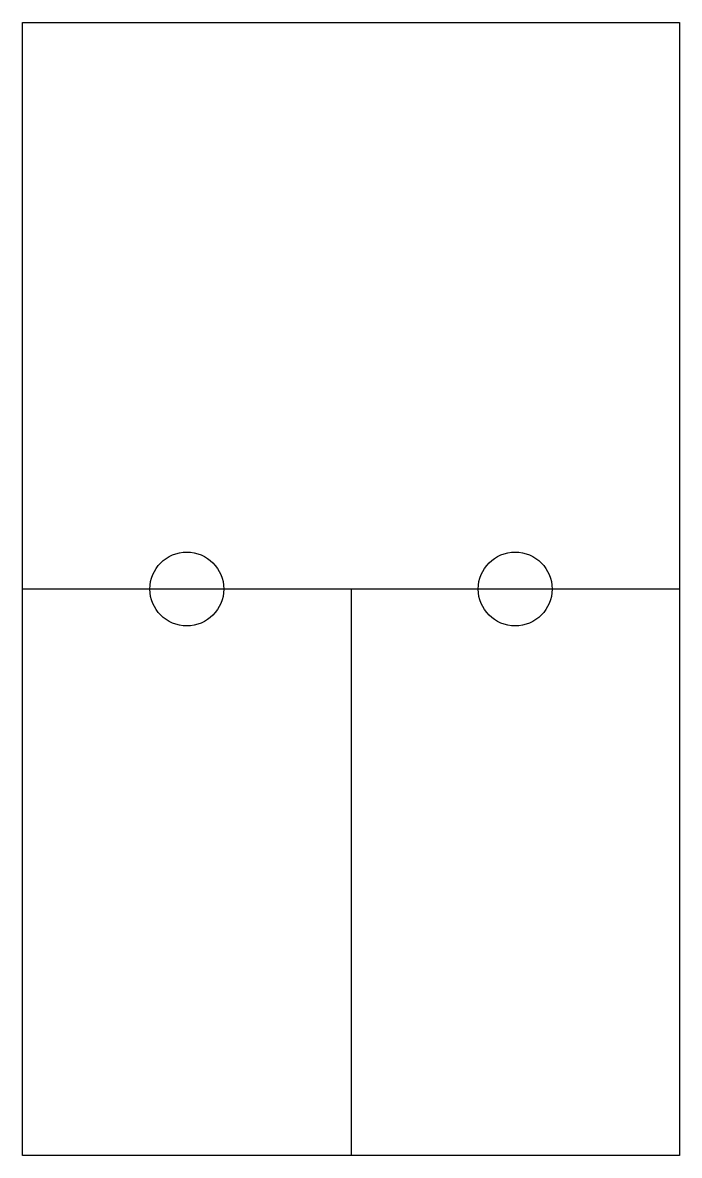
# Model space of a CAD drawing. Header units: millimetres. Extents: x -40 to 0, y -157.6 to -88.6.
import ezdxf

# ---------------------------------------------------------------- set-up
doc = ezdxf.new("R2010")
doc.units = ezdxf.units.MM
doc.layers.get('0').update_dxf_attribs({"linetype": 'CONTINUOUS'})

msp = doc.modelspace()

# ---------------------------------------------------------------- linework, layer by layer
for p, q in [((0, -123.086), (-40, -123.086)), ((-10, -123.086), (-30, -123.086)), ((-20, -123.086), (-20, -157.586))]:
    msp.add_line(p, q)
msp.add_lwpolyline([(0, -88.586), (0, -157.586), (-40, -157.586), (-40, -88.586)], close=True)
for centre in [(-30, -123.086), (-10, -123.086)]:
    msp.add_circle(centre, 2.25)

doc.saveas('drawing.dxf')
